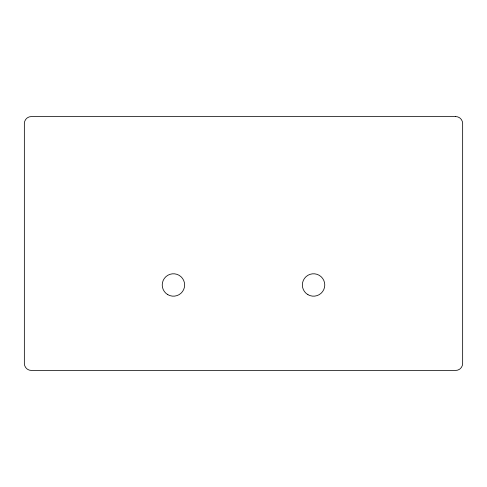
<?xml version="1.0" encoding="UTF-8"?>
<svg xmlns="http://www.w3.org/2000/svg" width="487" height="487" viewBox="0 0 487 487"><rect width="100%" height="100%" fill="white"/><g stroke="black" fill="none" stroke-linecap="round" stroke-linejoin="round"><path stroke-width="0.73" d="M455.643 116.551L31.357 116.551A7.007 7.007 0 0 0 24.35 123.558L24.35 363.442A7.007 7.007 0 0 0 31.357 370.449L455.643 370.449A7.007 7.007 0 0 0 462.65 363.442L462.65 123.558A7.007 7.007 0 0 0 455.643 116.551M307.954 294.684A11.207 11.207 0 0 0 324.768 284.974A11.207 11.207 0 0 0 307.954 275.271A11.207 11.207 0 0 0 307.954 294.684M167.832 294.684A11.207 11.207 0 0 0 184.646 284.974A11.207 11.207 0 0 0 167.832 275.271A11.207 11.207 0 0 0 167.832 294.684"/></g></svg>
